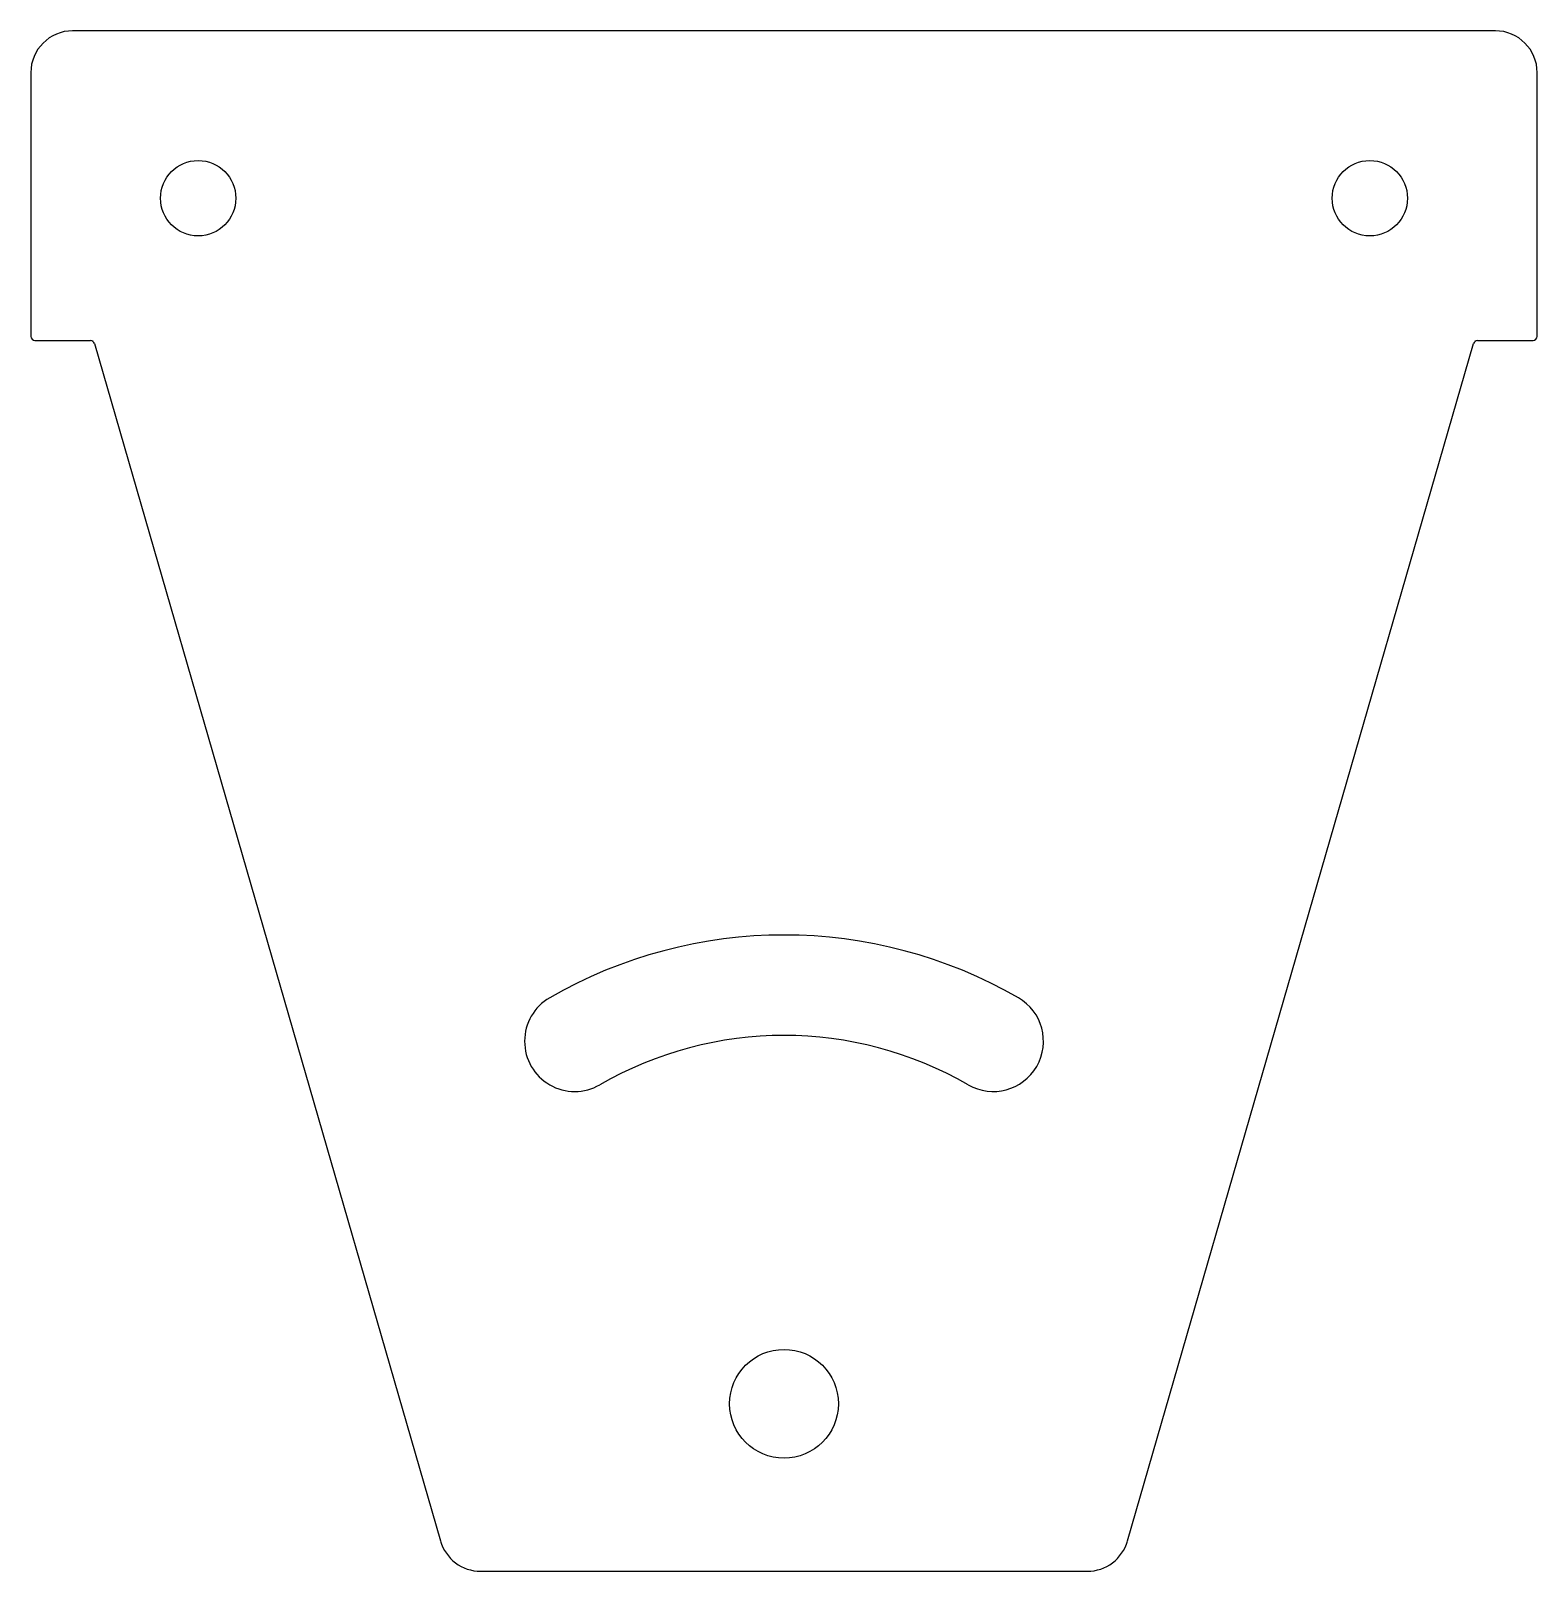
# Model space of a CAD drawing. Extents: x 22 to 202, y 25 to 209.
import ezdxf

# ---------------------------------------------------------------- set-up
doc = ezdxf.new("R2010")
doc.units = 0
doc.layers.add('BRANDLIJN', color=93, linetype='CONTINUOUS')

msp = doc.modelspace()

# ---------------------------------------------------------------- linework, layer by layer
at = {"layer": 'BRANDLIJN'}
for p, q in [((196.85, 209.34), (26.85, 209.34)), ((21.85, 204.34), (21.85, 172.84)), ((201.85, 172.84), (201.85, 204.34)), ((22.35, 172.34), (28.97, 172.34)), ((29.35, 172.34), (29.35, 172.34)), ((29.35, 172.34), (29.35, 172.34)), ((29.35, 172.34), (29.35, 172.33)), ((29.45, 171.98), (70.81, 28.95)), ((152.89, 28.95), (194.25, 171.98)), ((194.35, 172.33), (194.35, 172.34)), ((194.35, 172.34), (194.35, 172.34)), ((194.35, 172.34), (194.35, 172.34)), ((194.73, 172.34), (201.35, 172.34)), ((75.61, 25.33), (148.09, 25.33))]:
    msp.add_line(p, q, dxfattribs=at)
for centre, radius in [((41.85, 189.34), 4.5), ((181.85, 189.34), 4.5), ((111.85, 45.33), 6.5)]:
    msp.add_circle(centre, radius, dxfattribs=at)
for centre, radius, start, end in [((26.85, 204.34), 5, 90, 180), ((196.85, 204.34), 5, 0, 90), ((22.35, 172.84), 0.5, 180, 270), ((28.97, 171.84), 0.5, 16.1254, 90), ((194.73, 171.84), 0.5, 90, 163.8746), ((201.35, 172.84), 0.5, 270, 0), ((111.85, 45.33), 56, 60, 120), ((86.85, 88.64), 6, 120, 300), ((136.85, 88.64), 6, 240, 60), ((111.85, 45.33), 44, 60, 120), ((75.61, 30.33), 5, 196.1254, 270), ((148.09, 30.33), 5, 270, 343.8746)]:
    msp.add_arc(centre, radius, start, end, dxfattribs=at)

doc.saveas('drawing.dxf')
